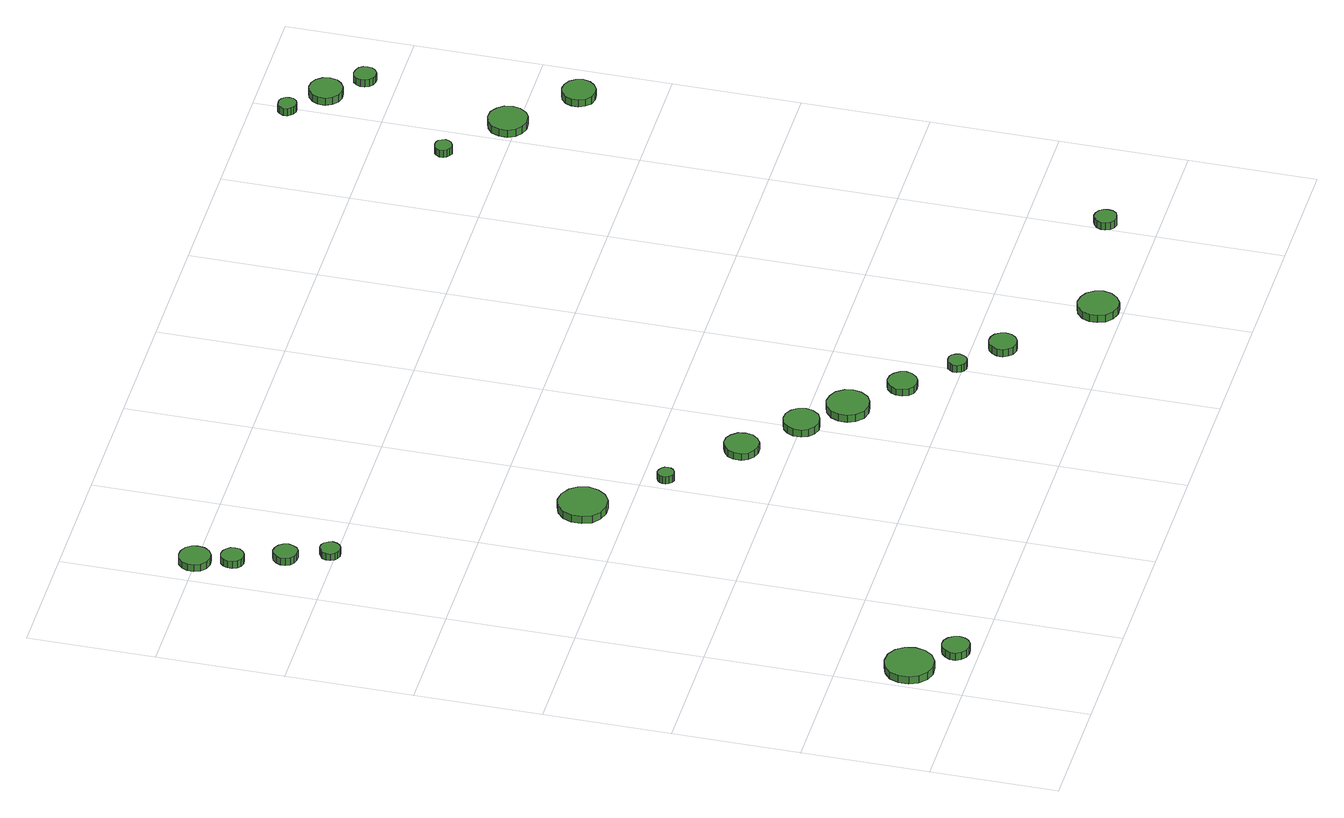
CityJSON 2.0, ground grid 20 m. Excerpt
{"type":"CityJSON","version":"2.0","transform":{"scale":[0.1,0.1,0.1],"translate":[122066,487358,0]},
"CityObjects":{
"tree1":{"type":"SolitaryVegetationObject","attributes":{"function":"something"},"geometry":[{"type":"MultiSurface","lod":"1","boundaries":[[[0,1,2,3,4,5,6,7,8,9,10,11,12,13,14]],[[15,16,17,18,19,20,21,22,23,24,25,26,27,28,29]],[[0,29,28,1]],[[1,28,27,2]],[[2,27,26,3]],[[3,26,25,4]],[[4,25,24,5]],[[5,24,23,6]],[[6,23,22,7]],[[7,22,21,8]],[[8,21,20,9]],[[9,20,19,10]],[[10,19,18,11]],[[11,18,17,12]],[[12,17,16,13]],[[13,16,15,14]],[[14,15,29,0]]]}]},
"tree2":{"type":"SolitaryVegetationObject","attributes":{"function":"something"},"geometry":[{"type":"MultiSurface","lod":"1","boundaries":[[[30,31,32,33,34,35,36,37,38,39,40,41,42,43,44]],[[45,46,47,48,49,50,51,52,53,54,55,56,57,58,59]],[[30,59,58,31]],[[31,58,57,32]],[[32,57,56,33]],[[33,56,55,34]],[[34,55,54,35]],[[35,54,53,36]],[[36,53,52,37]],[[37,52,51,38]],[[38,51,50,39]],[[39,50,49,40]],[[40,49,48,41]],[[41,48,47,42]],[[42,47,46,43]],[[43,46,45,44]],[[44,45,59,30]]]}]},
"tree3":{"type":"SolitaryVegetationObject","attributes":{"function":"something"},"geometry":[{"type":"MultiSurface","lod":"1","boundaries":[[[60,61,62,63,64,65,66,67,68,69,70,71,72,73,74]],[[75,76,77,78,79,80,81,82,83,84,85,86,87,88,89]],[[60,89,88,61]],[[61,88,87,62]],[[62,87,86,63]],[[63,86,85,64]],[[64,85,84,65]],[[65,84,83,66]],[[66,83,82,67]],[[67,82,81,68]],[[68,81,80,69]],[[69,80,79,70]],[[70,79,78,71]],[[71,78,77,72]],[[72,77,76,73]],[[73,76,75,74]],[[74,75,89,60]]]}]},
"tree4":{"type":"SolitaryVegetationObject","attributes":{"function":"something"},"geometry":[{"type":"MultiSurface","lod":"1","boundaries":[[[90,91,92,93,94,95,96,97,98,99,100,101,102,103,104]],[[105,106,107,108,109,110,111,112,113,114,115,116,117,118,119]],[[90,119,118,91]],[[91,118,117,92]],[[92,117,116,93]],[[93,116,115,94]],[[94,115,114,95]],[[95,114,113,96]],[[96,113,112,97]],[[97,112,111,98]],[[98,111,110,99]],[[99,110,109,100]],[[100,109,108,101]],[[101,108,107,102]],[[102,107,106,103]],[[103,106,105,104]],[[104,105,119,90]]]}]},
"tree5":{"type":"SolitaryVegetationObject","attributes":{"function":"something"},"geometry":[{"type":"MultiSurface","lod":"1","boundaries":[[[120,121,122,123,124,125,126,127,128,129,130,131,132,133,134]],[[135,136,137,138,139,140,141,142,143,144,145,146,147,148,149]],[[120,149,148,121]],[[121,148,147,122]],[[122,147,146,123]],[[123,146,145,124]],[[124,145,144,125]],[[125,144,143,126]],[[126,143,142,127]],[[127,142,141,128]],[[128,141,140,129]],[[129,140,139,130]],[[130,139,138,131]],[[131,138,137,132]],[[132,137,136,133]],[[133,136,135,134]],[[134,135,149,120]]]}]},
"tree6":{"type":"SolitaryVegetationObject","attributes":{"function":"something"},"geometry":[{"type":"MultiSurface","lod":"1","boundaries":[[[150,151,152,153,154,155,156,157,158,159,160,161,162,163,164]],[[165,166,167,168,169,170,171,172,173,174,175,176,177,178,179]],[[150,179,178,151]],[[151,178,177,152]],[[152,177,176,153]],[[153,176,175,154]],[[154,175,174,155]],[[155,174,173,156]],[[156,173,172,157]],[[157,172,171,158]],[[158,171,170,159]],[[159,170,169,160]],[[160,169,168,161]],[[161,168,167,162]],[[162,167,166,163]],[[163,166,165,164]],[[164,165,179,150]]]}]},
"tree7":{"type":"SolitaryVegetationObject","attributes":{"function":"something"},"geometry":[{"type":"MultiSurface","lod":"1","boundaries":[[[180,181,182,183,184,185,186,187,188,189,190,191,192,193,194]],[[195,196,197,198,199,200,201,202,203,204,205,206,207,208,209]],[[180,209,208,181]],[[181,208,207,182]],[[182,207,206,183]],[[183,206,205,184]],[[184,205,204,185]],[[185,204,203,186]],[[186,203,202,187]],[[187,202,201,188]],[[188,201,200,189]],[[189,200,199,190]],[[190,199,198,191]],[[191,198,197,192]],[[192,197,196,193]],[[193,196,195,194]],[[194,195,209,180]]]}]},
"tree8":{"type":"SolitaryVegetationObject","attributes":{"function":"something"},"geometry":[{"type":"MultiSurface","lod":"1","boundaries":[[[210,211,212,213,214,215,216,217,218,219,220,221,222,223,224]],[[225,226,227,228,229,230,231,232,233,234,235,236,237,238,239]],[[210,239,238,211]],[[211,238,237,212]],[[212,237,236,213]],[[213,236,235,214]],[[214,235,234,215]],[[215,234,233,216]],[[216,233,232,217]],[[217,232,231,218]],[[218,231,230,219]],[[219,230,229,220]],[[220,229,228,221]],[[221,228,227,222]],[[222,227,226,223]],[[223,226,225,224]],[[224,225,239,210]]]}]},
"tree9":{"type":"SolitaryVegetationObject","attributes":{"function":"something"},"geometry":[{"type":"MultiSurface","lod":"1","boundaries":[[[240,241,242,243,244,245,246,247,248,249,250,251,252,253,254]],[[255,256,257,258,259,260,261,262,263,264,265,266,267,268,269]],[[240,269,268,241]],[[241,268,267,242]],[[242,267,266,243]],[[243,266,265,244]],[[244,265,264,245]],[[245,264,263,246]],[[246,263,262,247]],[[247,262,261,248]],[[248,261,260,249]],[[249,260,259,250]],[[250,259,258,251]],[[251,258,257,252]],[[252,257,256,253]],[[253,256,255,254]],[[254,255,269,240]]]}]},
"tree10":{"type":"SolitaryVegetationObject","attributes":{"function":"something"},"geometry":[{"type":"MultiSurface","lod":"1","boundaries":[[[270,271,272,273,274,275,276,277,278,279,280,281,282,283,284]],[[285,286,287,288,289,290,291,292,293,294,295,296,297,298,299]],[[270,299,298,271]],[[271,298,297,272]],[[272,297,296,273]],[[273,296,295,274]],[[274,295,294,275]],[[275,294,293,276]],[[276,293,292,277]],[[277,292,291,278]],[[278,291,290,279]],[[279,290,289,280]],[[280,289,288,281]],[[281,288,287,282]],[[282,287,286,283]],[[283,286,285,284]],[[284,285,299,270]]]}]},
"tree11":{"type":"SolitaryVegetationObject","attributes":{"function":"something"},"geometry":[{"type":"MultiSurface","lod":"1","boundaries":[[[300,301,302,303,304,305,306,307,308,309,310,311,312,313,314]],[[315,316,317,318,319,320,321,322,323,324,325,326,327,328,329]],[[300,329,328,301]],[[301,328,327,302]],[[302,327,326,303]],[[303,326,325,304]],[[304,325,324,305]],[[305,324,323,306]],[[306,323,322,307]],[[307,322,321,308]],[[308,321,320,309]],[[309,320,319,310]],[[310,319,318,311]],[[311,318,317,312]],[[312,317,316,313]],[[313,316,315,314]],[[314,315,329,300]]]}]},
"tree12":{"type":"SolitaryVegetationObject","attributes":{"function":"something"},"geometry":[{"type":"MultiSurface","lod":"1","boundaries":[[[330,331,332,333,334,335,336,337,338,339,340,341,342,343,344]],[[345,346,347,348,349,350,351,352,353,354,355,356,357,358,359]],[[330,359,358,331]],[[331,358,357,332]],[[332,357,356,333]],[[333,356,355,334]],[[334,355,354,335]],[[335,354,353,336]],[[336,353,352,337]],[[337,352,351,338]],[[338,351,350,339]],[[339,350,349,340]],[[340,349,348,341]],[[341,348,347,342]],[[342,347,346,343]],[[343,346,345,344]],[[344,345,359,330]]]}]},
"tree13":{"type":"SolitaryVegetationObject","attributes":{"function":"something"},"geometry":[{"type":"MultiSurface","lod":"1","boundaries":[[[360,361,362,363,364,365,366,367,368,369,370,371,372,373,374]],[[375,376,377,378,379,380,381,382,383,384,385,386,387,388,389]],[[360,389,388,361]],[[361,388,387,362]],[[362,387,386,363]],[[363,386,385,364]],[[364,385,384,365]],[[365,384,383,366]],[[366,383,382,367]],[[367,382,381,368]],[[368,381,380,369]],[[369,380,379,370]],[[370,379,378,371]],[[371,378,377,372]],[[372,377,376,373]],[[373,376,375,374]],[[374,375,389,360]]]}]},
"tree14":{"type":"SolitaryVegetationObject","attributes":{"function":"something"},"geometry":[{"type":"MultiSurface","lod":"1","boundaries":[[[390,391,392,393,394,395,396,397,398,399,400,401,402,403,404]],[[405,406,407,408,409,410,411,412,413,414,415,416,417,418,419]],[[390,419,418,391]],[[391,418,417,392]],[[392,417,416,393]],[[393,416,415,394]],[[394,415,414,395]],[[395,414,413,396]],[[396,413,412,397]],[[397,412,411,398]],[[398,411,410,399]],[[399,410,409,400]],[[400,409,408,401]],[[401,408,407,402]],[[402,407,406,403]],[[403,406,405,404]],[[404,405,419,390]]]}]},
"tree15":{"type":"SolitaryVegetationObject","attributes":{"function":"something"},"geometry":[{"type":"MultiSurface","lod":"1","boundaries":[[[420,421,422,423,424,425,426,427,428,429,430,431,432,433,434]],[[435,436,437,438,439,440,441,442,443,444,445,446,447,448,449]],[[420,449,448,421]],[[421,448,447,422]],[[422,447,446,423]],[[423,446,445,424]],[[424,445,444,425]],[[425,444,443,426]],[[426,443,442,427]],[[427,442,441,428]],[[428,441,440,429]],[[429,440,439,430]],[[430,439,438,431]],[[431,438,437,432]],[[432,437,436,433]],[[433,436,435,434]],[[434,435,449,420]]]}]},
"tree16":{"type":"SolitaryVegetationObject","attributes":{"function":"something"},"geometry":[{"type":"MultiSurface","lod":"1","boundaries":[[[450,451,452,453,454,455,456,457,458,459,460,461,462,463,464]],[[465,466,467,468,469,470,471,472,473,474,475,476,477,478,479]],[[450,479,478,451]],[[451,478,477,452]],[[452,477,476,453]],[[453,476,475,454]],[[454,475,474,455]],[[455,474,473,456]],[[456,473,472,457]],[[457,472,471,458]],[[458,471,470,459]],[[459,470,469,460]],[[460,469,468,461]],[[461,468,467,462]],[[462,467,466,463]],[[463,466,465,464]],[[464,465,479,450]]]}]},
"tree17":{"type":"SolitaryVegetationObject","attributes":{"function":"something"},"geometry":[{"type":"MultiSurface","lod":"1","boundaries":[[[480,481,482,483,484,485,486,487,488,489,490,491,492,493,494]],[[495,496,497,498,499,500,501,502,503,504,505,506,507,508,509]],[[480,509,508,481]],[[481,508,507,482]],[[482,507,506,483]],[[483,506,505,484]],[[484,505,504,485]],[[485,504,503,486]],[[486,503,502,487]],[[487,502,501,488]],[[488,501,500,489]],[[489,500,499,490]],[[490,499,498,491]],[[491,498,497,492]],[[492,497,496,493]],[[493,496,495,494]],[[494,495,509,480]]]}]},
"tree18":{"type":"SolitaryVegetationObject","attributes":{"function":"something"},"geometry":[{"type":"MultiSurface","lod":"1","boundaries":[[[510,511,512,513,514,515,516,517,518,519,520,521,522,523,524]],[[525,526,527,528,529,530,531,532,533,534,535,536,537,538,539]],[[510,539,538,511]],[[511,538,537,512]],[[512,537,536,513]],[[513,536,535,514]],[[514,535,534,515]],[[515,534,533,516]],[[516,533,532,517]],[[517,532,531,518]],[[518,531,530,519]],[[519,530,529,520]],[[520,529,528,521]],[[521,528,527,522]],[[522,527,526,523]],[[523,526,525,524]],[[524,525,539,510]]]}]},
"tree19":{"type":"SolitaryVegetationObject","attributes":{"function":"something"},"geometry":[{"type":"MultiSurface","lod":"1","boundaries":[[[540,541,542,543,544,545,546,547,548,549,550,551,552,553,554]],[[555,556,557,558,559,560,561,562,563,564,565,566,567,568,569]],[[540,569,568,541]],[[541,568,567,542]],[[542,567,566,543]],[[543,566,565,544]],[[544,565,564,545]],[[545,564,563,546]],[[546,563,562,547]],[[547,562,561,548]],[[548,561,560,549]],[[549,560,559,550]],[[550,559,558,551]],[[551,558,557,552]],[[552,557,556,553]],[[553,556,555,554]],[[554,555,569,540]]]}]},
"tree20":{"type":"SolitaryVegetationObject","attributes":{"function":"something"},"geometry":[{"type":"MultiSurface","lod":"1","boundaries":[[[570,571,572,573,574,575,576,577,578,579,580,581,582,583,584]],[[585,586,587,588,589,590,591,592,593,594,595,596,597,598,599]],[[570,599,598,571]],[[571,598,597,572]],[[572,597,596,573]],[[573,596,595,574]],[[574,595,594,575]],[[575,594,593,576]],[[576,593,592,577]],[[577,592,591,578]],[[578,591,590,579]],[[579,590,589,580]],[[580,589,588,581]],[[581,588,587,582]],[[582,587,586,583]],[[583,586,585,584]],[[584,585,599,570]]]}]},
"tree21":{"type":"SolitaryVegetationObject","attributes":{"function":"something"},"geometry":[{"type":"MultiSurface","lod":"1","boundaries":[[[600,601,602,603,604,605,606,607,608,609,610,611,612,613,614]],[[615,616,617,618,619,620,621,622,623,624,625,626,627,628,629]],[[600,629,628,601]],[[601,628,627,602]],[[602,627,626,603]],[[603,626,625,604]],[[604,625,624,605]],[[605,624,623,606]],[[606,623,622,607]],[[607,622,621,608]],[[608,621,620,609]],[[609,620,619,610]],[[610,619,618,611]],[[611,618,617,612]],[[612,617,616,613]],[[613,616,615,614]],[[614,615,629,600]]]}]},
"tree22":{"type":"SolitaryVegetationObject","attributes":{"function":"something"},"geometry":[{"type":"MultiSurface","lod":"1","boundaries":[[[630,631,632,633,634,635,636,637,638,639,640,641,642,643,644]],[[645,646,647,648,649,650,651,652,653,654,655,656,657,658,659]],[[630,659,658,631]],[[631,658,657,632]],[[632,657,656,633]],[[633,656,655,634]],[[634,655,654,635]],[[635,654,653,636]],[[636,653,652,637]],[[637,652,651,638]],[[638,651,650,639]],[[639,650,649,640]],[[640,649,648,641]],[[641,648,647,642]],[[642,647,646,643]],[[643,646,645,644]],[[644,645,659,630]]]}]}
},
"vertices":[
[81,92,17],[78,108,17],[69,121,17],[55,129,17],[39,130,17],[24,125,17],[12,115,17],[6,100,17],[6,84,17],[12,70,17],[24,59,17],[39,54,17],[55,56,17],[69,64,17],[78,77,17],[78,77,4],[69,64,4],[55,56,4],[39,54,4],[24,59,4],[12,70,4],[6,84,4],[6,100,4],[12,115,4],[24,125,4],[39,130,4],[55,129,4],[69,121,4],[78,108,4],[81,92,4],
[126,35,16],[124,44,16],[119,51,16],[111,56,16],[102,57,16],[94,54,16],[87,48,16],[83,40,16],[83,31,16],[87,23,16],[94,17,16],[102,14,16],[111,15,16],[119,19,16],[124,26,16],[124,26,3],[119,19,3],[111,15,3],[102,14,3],[94,17,3],[87,23,3],[83,31,3],[83,40,3],[87,48,3],[94,54,3],[102,57,3],[111,56,3],[119,51,3],[124,44,3],[126,35,3],
[81,1147,15],[80,1154,15],[75,1160,15],[69,1164,15],[61,1165,15],[54,1163,15],[49,1158,15],[46,1151,15],[46,1143,15],[49,1136,15],[54,1131,15],[61,1129,15],[69,1130,15],[75,1134,15],[80,1140,15],[80,1140,2],[75,1134,2],[69,1130,2],[61,1129,2],[54,1131,2],[49,1136,2],[46,1143,2],[46,1151,2],[49,1158,2],[54,1163,2],[61,1165,2],[69,1164,2],[75,1160,2],[80,1154,2],[81,1147,2],
[72,1202,15],[70,1212,15],[64,1220,15],[55,1225,15],[45,1226,15],[35,1223,15],[27,1216,15],[23,1207,15],[23,1197,15],[27,1187,15],[35,1180,15],[45,1177,15],[55,1178,15],[64,1183,15],[70,1192,15],[70,1192,3],[64,1183,3],[55,1178,3],[45,1177,3],[35,1180,3],[27,1187,3],[23,1197,3],[23,1207,3],[27,1216,3],[35,1223,3],[45,1226,3],[55,1225,3],[64,1220,3],[70,1212,3],[72,1202,3],
[111,1072,14],[109,1080,14],[105,1086,14],[98,1090,14],[90,1091,14],[83,1089,14],[77,1083,14],[74,1076,14],[74,1068,14],[77,1061,14],[83,1056,14],[90,1054,14],[98,1054,14],[105,1058,14],[109,1065,14],[109,1065,1],[105,1058,1],[98,1054,1],[90,1054,1],[83,1056,1],[77,1061,1],[74,1068,1],[74,1076,1],[77,1083,1],[83,1089,1],[90,1091,1],[98,1090,1],[105,1086,1],[109,1080,1],[111,1072,1],
[133,1009,14],[131,1015,14],[127,1021,14],[122,1024,14],[115,1025,14],[109,1022,14],[104,1018,14],[101,1012,14],[101,1005,14],[104,999,14],[109,995,14],[115,993,14],[122,994,14],[127,997,14],[131,1002,14],[131,1002,2],[127,997,2],[122,994,2],[115,993,2],[109,995,2],[104,999,2],[101,1005,2],[101,1012,2],[104,1018,2],[109,1022,2],[115,1025,2],[122,1024,2],[127,1021,2],[131,1015,2],[133,1009,2],
[352,667,21],[348,683,21],[339,695,21],[325,703,21],[309,705,21],[294,700,21],[282,689,21],[276,675,21],[276,659,21],[282,644,21],[294,634,21],[309,629,21],[325,630,21],[339,638,21],[348,651,21],[348,651,8],[339,638,8],[325,630,8],[309,629,8],[294,634,8],[282,644,8],[276,659,8],[276,675,8],[282,689,8],[294,700,8],[309,705,8],[325,703,8],[339,695,8],[348,683,8],[352,667,8],
[436,565,16],[435,570,16],[432,574,16],[427,577,16],[422,578,16],[417,576,16],[413,572,16],[411,568,16],[411,562,16],[413,558,16],[417,554,16],[422,552,16],[427,553,16],[432,556,16],[435,560,16],[435,560,3],[432,556,3],[427,553,3],[422,552,3],[417,554,3],[413,558,3],[411,562,3],[411,568,3],[413,572,3],[417,576,3],[422,578,3],[427,577,3],[432,574,3],[435,570,3],[436,565,3],
[550,473,15],[548,484,15],[541,493,15],[532,499,15],[520,500,15],[510,496,15],[501,489,15],[497,479,15],[497,467,15],[501,457,15],[510,450,15],[520,446,15],[532,447,15],[541,453,15],[548,462,15],[548,462,3],[541,453,3],[532,447,3],[520,446,3],[510,450,3],[501,457,3],[497,467,3],[497,479,3],[501,489,3],[510,496,3],[520,500,3],[532,499,3],[541,493,3],[548,484,3],[550,473,3],
[633,400,15],[630,412,15],[623,421,15],[613,427,15],[602,428,15],[590,424,15],[582,417,15],[577,406,15],[577,394,15],[582,384,15],[590,376,15],[602,372,15],[613,374,15],[623,379,15],[630,389,15],[630,389,2],[623,379,2],[613,374,2],[602,372,2],[590,376,2],[582,384,2],[577,394,2],[577,406,2],[582,417,2],[590,424,2],[602,428,2],[613,427,2],[623,421,2],[630,412,2],[633,400,2],
[697,343,14],[694,356,14],[686,368,14],[674,374,14],[661,376,14],[648,372,14],[637,362,14],[632,350,14],[632,336,14],[637,324,14],[648,314,14],[661,310,14],[674,312,14],[686,318,14],[694,330,14],[694,330,1],[686,318,1],[674,312,1],[661,310,1],[648,314,1],[637,324,1],[632,336,1],[632,350,1],[637,362,1],[648,372,1],[661,376,1],[674,374,1],[686,368,1],[694,356,1],[697,343,1],
[761,277,14],[759,286,14],[753,294,14],[745,299,14],[735,300,14],[726,297,14],[719,290,14],[715,282,14],[715,272,14],[719,263,14],[726,257,14],[735,254,14],[745,255,14],[753,260,14],[759,268,14],[759,268,2],[753,260,2],[745,255,2],[735,254,2],[726,257,2],[719,263,2],[715,272,2],[715,282,2],[719,290,2],[726,297,2],[735,300,2],[745,299,2],[753,294,2],[759,286,2],[761,277,2],
[824,210,14],[822,216,14],[819,221,14],[814,224,14],[807,224,14],[801,223,14],[797,218,14],[794,213,14],[794,207,14],[797,201,14],[801,197,14],[807,195,14],[814,196,14],[819,199,14],[822,204,14],[822,204,1],[819,199,1],[814,196,1],[807,195,1],[801,197,1],[797,201,1],[794,207,1],[794,213,1],[797,218,1],[801,223,1],[807,224,1],[814,224,1],[819,221,1],[822,216,1],[824,210,1],
[893,155,14],[891,163,14],[886,171,14],[878,175,14],[869,176,14],[860,173,14],[854,167,14],[850,159,14],[850,150,14],[854,142,14],[860,136,14],[869,133,14],[878,134,14],[886,139,14],[891,146,14],[891,146,1],[886,139,1],[878,134,1],[869,133,1],[860,136,1],[854,142,1],[850,150,1],[850,159,1],[854,167,1],[860,173,1],[869,176,1],[878,175,1],[886,171,1],[891,163,1],[893,155,1],
[1029,38,16],[1026,51,16],[1018,62,16],[1007,68,16],[994,70,16],[981,66,16],[971,57,16],[966,45,16],[966,32,16],[971,20,16],[981,11,16],[994,7,16],[1007,8,16],[1018,15,16],[1026,25,16],[1026,25,3],[1018,15,3],[1007,8,3],[994,7,3],[981,11,3],[971,20,3],[966,32,3],[966,45,3],[971,57,3],[981,66,3],[994,70,3],[1007,68,3],[1018,62,3],[1026,51,3],[1029,38,3],
[1231,81,16],[1230,88,16],[1226,94,16],[1219,98,16],[1212,99,16],[1205,96,16],[1200,92,16],[1197,85,16],[1197,78,16],[1200,71,16],[1205,66,16],[1212,64,16],[1219,65,16],[1226,68,16],[1230,74,16],[1230,74,3],[1226,68,3],[1219,65,3],[1212,64,3],[1205,66,3],[1200,71,3],[1197,78,3],[1197,85,3],[1200,92,3],[1205,96,3],[1212,99,3],[1219,98,3],[1226,94,3],[1230,88,3],[1231,81,3],
[1151,1089,24],[1149,1094,24],[1146,1099,24],[1141,1102,24],[1135,1102,24],[1130,1101,24],[1126,1097,24],[1123,1092,24],[1123,1086,24],[1126,1081,24],[1130,1077,24],[1135,1075,24],[1141,1076,24],[1146,1079,24],[1149,1083,24],[1149,1083,11],[1146,1079,11],[1141,1076,11],[1135,1075,11],[1130,1077,11],[1126,1081,11],[1123,1086,11],[1123,1092,11],[1126,1097,11],[1130,1101,11],[1135,1102,11],[1141,1102,11],[1146,1099,11],[1149,1094,11],[1151,1089,11],
[1257,1011,24],[1255,1024,24],[1247,1034,24],[1236,1041,24],[1223,1042,24],[1211,1038,24],[1201,1030,24],[1196,1018,24],[1196,1005,24],[1201,993,24],[1211,985,24],[1223,981,24],[1236,982,24],[1247,988,24],[1255,999,24],[1255,999,11],[1247,988,11],[1236,982,11],[1223,981,11],[1211,985,11],[1201,993,11],[1196,1005,11],[1196,1018,11],[1201,1030,11],[1211,1038,11],[1223,1042,11],[1236,1041,11],[1247,1034,11],[1255,1024,11],[1257,1011,11],
[1196,1342,25],[1195,1348,25],[1191,1353,25],[1186,1356,25],[1180,1356,25],[1174,1355,25],[1170,1351,25],[1167,1345,25],[1167,1339,25],[1170,1334,25],[1174,1330,25],[1180,1328,25],[1186,1329,25],[1191,1331,25],[1195,1336,25],[1195,1336,12],[1191,1331,12],[1186,1329,12],[1180,1328,12],[1174,1330,12],[1170,1334,12],[1167,1339,12],[1167,1345,12],[1170,1351,12],[1174,1355,12],[1180,1356,12],[1186,1356,12],[1191,1353,12],[1195,1348,12],[1196,1342,12],
[1349,925,24],[1346,936,24],[1340,945,24],[1330,950,24],[1320,951,24],[1309,948,24],[1301,940,24],[1297,931,24],[1297,920,24],[1301,910,24],[1309,902,24],[1320,899,24],[1330,900,24],[1340,906,24],[1346,914,24],[1346,914,11],[1340,906,11],[1330,900,11],[1320,899,11],[1309,902,11],[1301,910,11],[1297,920,11],[1297,931,11],[1301,940,11],[1309,948,11],[1320,951,11],[1330,950,11],[1340,945,11],[1346,936,11],[1349,925,11],
[1259,1295,25],[1257,1306,25],[1250,1315,25],[1241,1320,25],[1230,1321,25],[1220,1318,25],[1212,1310,25],[1207,1301,25],[1207,1290,25],[1212,1280,25],[1220,1272,25],[1230,1269,25],[1241,1270,25],[1250,1276,25],[1257,1284,25],[1257,1284,12],[1250,1276,12],[1241,1270,12],[1230,1269,12],[1220,1272,12],[1212,1280,12],[1207,1290,12],[1207,1301,12],[1212,1310,12],[1220,1318,12],[1230,1321,12],[1241,1320,12],[1250,1315,12],[1257,1306,12],[1259,1295,12],
[1300,1247,25],[1299,1254,25],[1295,1260,25],[1288,1263,25],[1281,1264,25],[1274,1262,25],[1269,1257,25],[1266,1250,25],[1266,1243,25],[1269,1237,25],[1274,1232,25],[1281,1230,25],[1288,1230,25],[1295,1234,25],[1299,1240,25],[1299,1240,12],[1295,1234,12],[1288,1230,12],[1281,1230,12],[1274,1232,12],[1269,1237,12],[1266,1243,12],[1266,1250,12],[1269,1257,12],[1274,1262,12],[1281,1264,12],[1288,1263,12],[1295,1260,12],[1299,1254,12],[1300,1247,12]
]}
